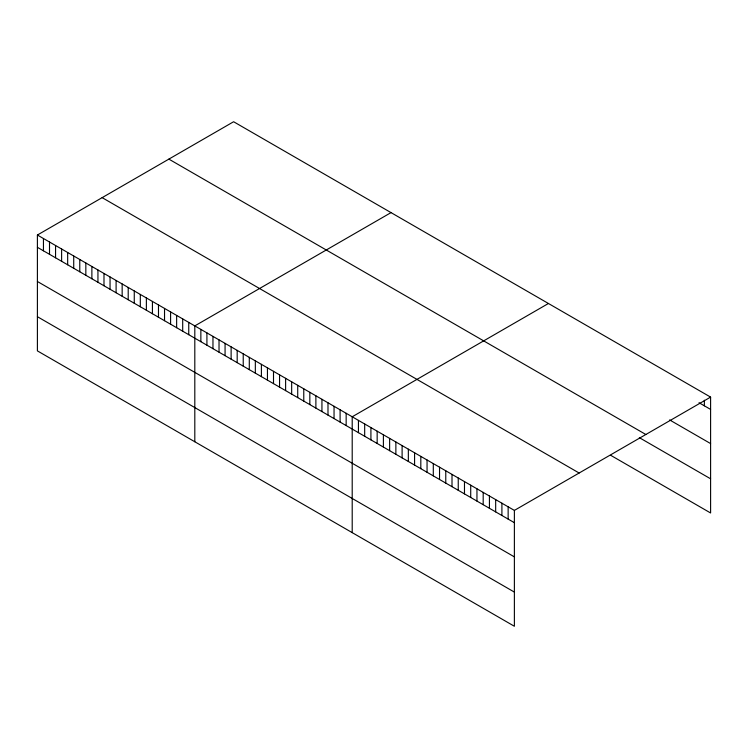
<?xml version="1.0" encoding="UTF-8"?>
<svg xmlns="http://www.w3.org/2000/svg" width="748" height="748" viewBox="0 0 748 748"><rect width="100%" height="100%" fill="white"/><g stroke="black" fill="none" stroke-linecap="round" stroke-linejoin="round"><path stroke-width="1.12" d="M37.4 235.022L514.381 510.407L514.381 626.263L37.4 350.887L37.4 235.022L233.619 121.737L710.6 397.113L710.6 512.978L610.798 455.364M391.026 212.61L194.807 325.894L194.807 441.759M548.424 303.492L352.205 416.776L352.205 532.632M514.381 510.407L710.6 397.113M699.015 402.723L710.6 409.408M669.61 419.918L710.6 443.583M168.87 159.118L645.851 434.504M639.316 437.645L710.6 478.804M102.149 197.64L579.13 473.017M37.4 247.317L514.381 522.693M37.4 281.491L514.381 556.877M37.4 316.703L514.381 592.089M704.364 400.217L704.364 405.809M508.144 506.798L508.144 519.093M501.908 503.198L501.908 515.494M495.672 499.599L495.672 511.894M489.426 495.999L489.426 508.294M483.189 492.399L483.189 504.694M476.953 488.799L476.953 501.085M470.716 485.2L470.716 497.485M464.48 481.59L464.48 493.886M458.244 477.991L458.244 490.286M452.007 474.391L452.007 486.686M445.771 470.791L445.771 483.086M439.534 467.191L439.534 479.487M433.298 463.592L433.298 475.878M427.052 459.992L427.052 472.278M420.815 456.383L420.815 468.678M414.579 452.783L414.579 465.078M408.343 449.183L408.343 461.479M402.106 445.584L402.106 457.879M395.87 441.984L395.87 454.27M389.633 438.384L389.633 450.67M383.397 434.775L383.397 447.07M377.16 431.175L377.16 443.471M370.915 427.576L370.915 439.871M364.678 423.976L364.678 436.271M358.442 420.376L358.442 432.671M346.156 413.279L346.156 425.575M340.097 409.782L340.097 422.078M334.047 406.286L334.047 418.581M327.989 402.789L327.989 415.084M321.939 399.301L321.939 411.587M315.88 395.804L315.88 408.099M309.831 392.307L309.831 404.603M303.772 388.81L303.772 401.106M297.723 385.314L297.723 397.609M291.664 381.826L291.664 394.112M285.614 378.329L285.614 390.615M279.556 374.832L279.556 387.127M273.506 371.335L273.506 383.631M267.447 367.838L267.447 380.134M261.398 364.341L261.398 376.637M255.339 360.854L255.339 373.14M249.29 357.357L249.29 369.643M243.231 353.86L243.231 366.155M237.181 350.363L237.181 362.658M231.123 346.866L231.123 359.162M225.073 343.379L225.073 355.665M219.024 339.882L219.024 352.168M212.965 336.385L212.965 348.68M206.916 332.888L206.916 345.183M200.857 329.391L200.857 341.686M188.748 322.407L188.748 334.693M182.699 318.91L182.699 331.196M176.64 315.413L176.64 327.708M170.591 311.916L170.591 324.211M164.532 308.419L164.532 320.714M158.483 304.922L158.483 317.217M152.424 301.435L152.424 313.721M146.374 297.938L146.374 310.233M140.315 294.441L140.315 306.736M134.266 290.944L134.266 303.239M128.207 287.447L128.207 299.742M122.158 283.959L122.158 296.245M116.099 280.463L116.099 292.749M110.05 276.966L110.05 289.261M103.991 273.469L103.991 285.764M97.941 269.972L97.941 282.267M91.882 266.475L91.882 278.77M85.833 262.987L85.833 275.273M79.774 259.491L79.774 271.776M73.725 255.994L73.725 268.289M67.666 252.497L67.666 264.792M61.617 249L61.617 261.295M55.558 245.512L55.558 257.798M49.508 242.015L49.508 254.301M43.449 238.519L43.449 250.814"/></g></svg>
